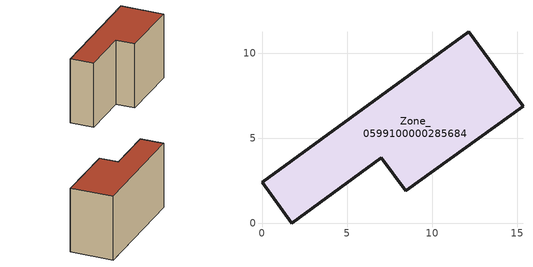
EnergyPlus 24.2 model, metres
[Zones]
Zone_0599100000285684
 floor ground (C_G): 7.02,3.84 1.76,0 0,2.4 12.14,11.26 15.34,6.88 8.44,1.9 z0
 wall outside (C_F): 12.14,11.26 0,2.4 1.76,0 7.02,3.84 8.44,1.9 15.34,6.88 12.14,11.26 z0:8.36
 roof outside (C_R): 8.44,1.9 15.34,6.88 12.14,11.26 0,2.4 1.76,0 7.02,3.84 z8.36
[BUILDING]
Pand.0599100000285684: North Axis=0; Terrain=City; Loads Convergence Tolerance Value=0.04; Temperature Convergence Tolerance Value=0.4; Solar Distribution=FullExterior; Maximum Number of Warmup Days=25; Minimum Number of Warmup Days=1
[Site:Location]
Rotterdam.The.Hague.AP_ZH_NLD Design_Conditions: Latitude=51.96; Longitude=4.45; Time Zone=1; Elevation=-4.5
[SITE:GROUNDTEMPERATURE:BUILDINGSURFACE]
18, 18, 18, 18, 18, 18, 18, 18, 18, 18, 18, 18
[MATERIAL] Thermal Absorptance=0.9; Solar Absorptance=0.7; Visible Absorptance=0.7
Name | Roughness | Thickness | Conductivity | Density | Specific Heat
G.TI.1975-1991 | MediumSmooth | 0.15 | 0.288461 | 540 | 1210
F.TI.1975-1991 | Rough | 0.3 | 0.230769 | 1920 | 840
R.TI.1975-1991 | MediumRough | 0.2 | 0.153846 | 1500 | 1000
[CONSTRUCTION]
C_G: G.TI.1975-1991
C_F: F.TI.1975-1991
C_R: R.TI.1975-1991
[ZONE]
Zone_0599100000285684: Type=1; Multiplier=1; Ceiling Height=Autocalculate; Volume=Autocalculate; Floor Area=autocalculate; Part of Total Floor Area=Yes
[ZONEINFILTRATION:DESIGNFLOWRATE]
Infil_Zone_0599100000285684: Zone or ZoneList or Space or SpaceList=Zone_0599100000285684; Schedule=AlwaysOn; Design Flow Rate Calculation Method=Flow/Area; Flow Rate per Floor Area=0.003; Constant Term Coefficient=1; Temperature Term Coefficient=0; Velocity Term Coefficient=0; Velocity Squared Term Coefficient=0
[HVACTEMPLATE:ZONE:IDEALLOADSAIRSYSTEM]
Zone_0599100000285684: Maximum Heating Supply Air Temperature=50; Minimum Cooling Supply Air Temperature=13; Maximum Heating Supply Air Humidity Ratio=0.0156; Minimum Cooling Supply Air Humidity Ratio=0.0077; Heating Limit=NoLimit; Cooling Limit=NoLimit; Dehumidification Control Type=ConstantSensibleHeatRatio; Cooling Sensible Heat Ratio=0.7; Dehumidification Setpoint=60; Humidification Control Type=None; Humidification Setpoint=30; Outdoor Air Method=None; Outdoor Air Flow Rate per Person=0.00944; Outdoor Air Flow Rate per Zone Floor Area=0; Outdoor Air Flow Rate per Zone=0; Demand Controlled Ventilation Type=None; Outdoor Air Economizer Type=NoEconomizer; Heat Recovery Type=None; Sensible Heat Recovery Effectiveness=0.7; Latent Heat Recovery Effectiveness=0.65
[ZONECONTROL:THERMOSTAT]
ThermostatControl_Zone_0599100000285684: Zone or ZoneList=Zone_0599100000285684; Control Type Schedule=DualSetpointControlType; Control 1=Thermostat_Zone_0599100000285684; Temperature Difference Between Cutout And Setpoint=0
[THERMOSTATSETPOINT:DUALSETPOINT]
Thermostat_Zone_0599100000285684: Heating Setpoint Temperature Schedule=HeatingSetpoint_Zone_0599100000285684; Cooling Setpoint Temperature Schedule=CoolingSetpoint_Zone_0599100000285684
[SCHEDULE:COMPACT]
HeatingSetpoint_Zone_0599100000285684: Through: 12/31, For: AllDays, Until: 24:00, 21
CoolingSetpoint_Zone_0599100000285684: Through: 12/31, For: AllDays, Until: 24:00, 24
DualSetpointControlType: Through: 12/31, For: AllDays, Until: 24:00, 4
AlwaysOn: Through: 12/31, For: AllDays, Until: 24:00, 1
